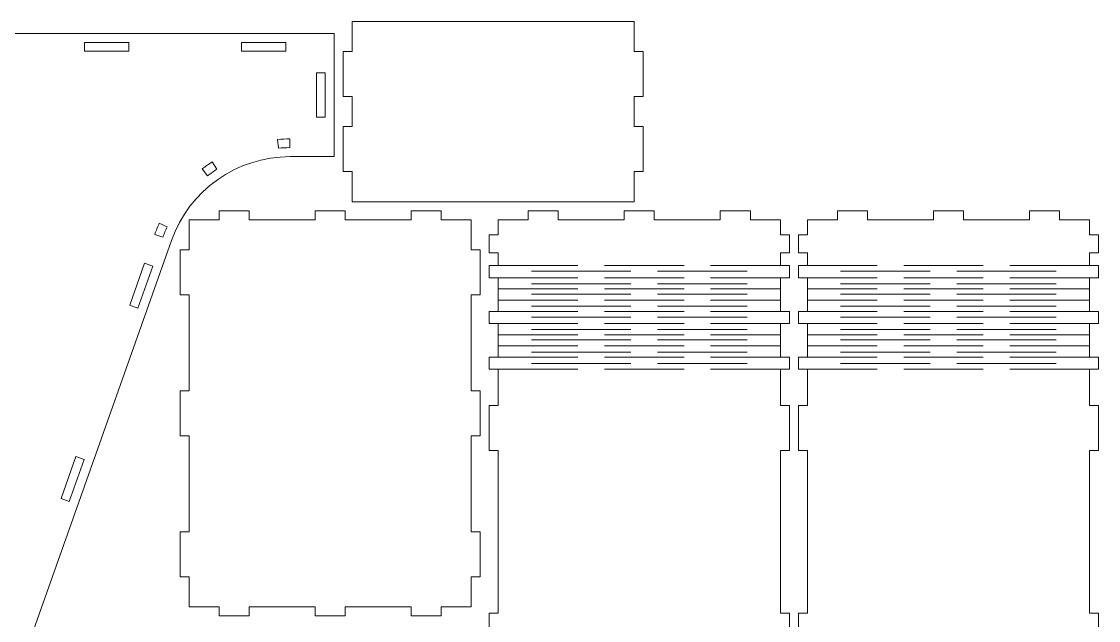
# Model space of a CAD drawing. Header units: millimetres. Extents: x -424 to 424, y -517 to 517.
# Drawn here: x 45.5 to 404.3, y -309.4 to -109.9 of the extents above; entities that cross this region are included whole.
import ezdxf

# ---------------------------------------------------------------- set-up
doc = ezdxf.new("R2010")
doc.units = ezdxf.units.MM
doc.header["$MEASUREMENT"] = 0
doc.layers.add('Camada 1', color=7, linetype='Continuous')

msp = doc.modelspace()

# ---------------------------------------------------------------- linework, layer by layer
at = {"layer": 'Camada 1', "color": 250, "lineweight": 20}
for points, knots in [([(249.6322, -144.8901), (249.6322, -144.8901), (249.6322, -134.8901), (249.6322, -134.8901), (249.6322, -134.8901), (249.6322, -134.8901), (252.6322, -134.8901), (252.6322, -134.8901), (252.6322, -134.8901), (252.6322, -134.8901), (252.6322, -119.8901), (252.6322, -119.8901), (252.6322, -119.8901), (252.6322, -119.8901), (249.6322, -119.8901), (249.6322, -119.8901), (249.6322, -119.8901), (249.6322, -119.8901), (249.6322, -109.8901), (249.6322, -109.8901), (249.6322, -109.8901), (249.6322, -109.8901), (155.6322, -109.8901), (155.6322, -109.8901), (155.6322, -109.8901), (155.6322, -109.8901), (155.6322, -119.8901), (155.6322, -119.8901), (155.6322, -119.8901), (155.6322, -119.8901), (152.6322, -119.8901), (152.6322, -119.8901), (152.6322, -119.8901), (152.6322, -119.8901), (152.6322, -134.8901), (152.6322, -134.8901), (152.6322, -134.8901), (152.6322, -134.8901), (155.6322, -134.8901), (155.6322, -134.8901), (155.6322, -134.8901), (155.6322, -134.8901), (155.6322, -144.8901), (155.6322, -144.8901), (155.6322, -144.8901), (155.6322, -144.8901), (152.6322, -144.8901), (152.6322, -144.8901), (152.6322, -144.8901), (152.6322, -144.8901), (152.6322, -159.8901), (152.6322, -159.8901), (152.6322, -159.8901), (152.6322, -159.8901), (155.6322, -159.8901), (155.6322, -159.8901), (155.6322, -159.8901), (155.6322, -159.8901), (155.6322, -169.8901), (155.6322, -169.8901), (155.6322, -169.8901), (155.6322, -169.8901), (249.6322, -169.8901), (249.6322, -169.8901), (249.6322, -169.8901), (249.6322, -169.8901), (249.6322, -159.8901), (249.6322, -159.8901), (249.6322, -159.8901), (249.6322, -159.8901), (252.6322, -159.8901), (252.6322, -159.8901), (252.6322, -159.8901), (252.6322, -159.8901), (252.6322, -144.8901), (252.6322, -144.8901), (252.6322, -144.8901), (252.6322, -144.8901), (249.6322, -144.8901), (249.6322, -144.8901)], [0, 0, 0, 0, 0.04761905, 0.04761905, 0.04761905, 0.04761905, 0.0952381, 0.0952381, 0.0952381, 0.0952381, 0.14285714, 0.14285714, 0.14285714, 0.14285714, 0.19047619, 0.19047619, 0.19047619, 0.19047619, 0.23809524, 0.23809524, 0.23809524, 0.23809524, 0.28571429, 0.28571429, 0.28571429, 0.28571429, 0.33333333, 0.33333333, 0.33333333, 0.33333333, 0.38095238, 0.38095238, 0.38095238, 0.38095238, 0.42857143, 0.42857143, 0.42857143, 0.42857143, 0.47619048, 0.47619048, 0.47619048, 0.47619048, 0.52380952, 0.52380952, 0.52380952, 0.52380952, 0.57142857, 0.57142857, 0.57142857, 0.57142857, 0.61904762, 0.61904762, 0.61904762, 0.61904762, 0.66666667, 0.66666667, 0.66666667, 0.66666667, 0.71428571, 0.71428571, 0.71428571, 0.71428571, 0.76190476, 0.76190476, 0.76190476, 0.76190476, 0.80952381, 0.80952381, 0.80952381, 0.80952381, 0.85714286, 0.85714286, 0.85714286, 0.85714286, 0.9047619, 0.9047619, 0.9047619, 0.9047619, 1, 1, 1, 1]), ([(-132.7252, -182.8522), (-132.7252, -182.8522), (-50.7921, -413.8901), (-50.7921, -413.8901), (-50.7921, -413.8901), (-50.7921, -413.8901), (13.4463, -413.8901), (13.4463, -413.8901), (13.4463, -413.8901), (13.4463, -413.8901), (95.3794, -182.8522), (95.3794, -182.8522), (95.3794, -182.8522), (101.3235, -166.0907), (117.1796, -154.8901), (134.9639, -154.8901), (134.9639, -154.8901), (134.9639, -154.8901), (149.6322, -154.8901), (149.6322, -154.8901), (149.6322, -154.8901), (149.6322, -154.8901), (149.6322, -113.8901), (149.6322, -113.8901), (149.6322, -113.8901), (149.6322, -113.8901), (-1.978, -113.8901), (-1.978, -113.8901), (-1.978, -113.8901), (-1.978, -113.8901), (-1.978, -154.8901), (-1.978, -154.8901), (-1.978, -154.8901), (-1.978, -154.8901), (19.3386, -154.8901), (19.3386, -154.8901), (19.3386, -154.8901), (24.2107, -154.8901), (28.7792, -157.2564), (31.5902, -161.2357), (31.5902, -161.2357), (34.3891, -165.1979), (35.0975, -170.3315), (33.476, -174.9036), (33.476, -174.9036), (33.476, -174.9036), (21.7779, -207.8901), (21.7779, -207.8901), (21.7779, -207.8901), (21.7779, -207.8901), (7.2381, -248.8901), (7.2381, -248.8901), (7.2381, -248.8901), (7.2381, -248.8901), (-23.978, -336.9144), (-23.978, -336.9144), (-23.978, -336.9144), (-23.978, -336.9144), (-55.1941, -248.8901), (-55.1941, -248.8901), (-55.1941, -248.8901), (-55.1941, -248.8901), (-69.7339, -207.8901), (-69.7339, -207.8901), (-69.7339, -207.8901), (-69.7339, -207.8901), (-81.4319, -174.9036), (-81.4319, -174.9036), (-81.4319, -174.9036), (-83.0533, -170.3315), (-82.3451, -165.1979), (-79.5462, -161.2357), (-79.5462, -161.2357), (-76.7352, -157.2563), (-72.1666, -154.8901), (-67.2946, -154.8901), (-67.2946, -154.8901), (-67.2946, -154.8901), (-45.978, -154.8901), (-45.978, -154.8901), (-45.978, -154.8901), (-45.978, -154.8901), (-45.978, -113.8901), (-45.978, -113.8901), (-45.978, -113.8901), (-45.978, -113.8901), (-186.978, -113.8901), (-186.978, -113.8901), (-186.978, -113.8901), (-186.978, -113.8901), (-186.978, -154.8901), (-186.978, -154.8901), (-186.978, -154.8901), (-186.978, -154.8901), (-172.3097, -154.8901), (-172.3097, -154.8901), (-172.3097, -154.8901), (-154.5254, -154.8901), (-138.6693, -166.0907), (-132.7252, -182.8522)], [0, 0, 0, 0, 0.03846154, 0.03846154, 0.03846154, 0.03846154, 0.07692308, 0.07692308, 0.07692308, 0.07692308, 0.11538462, 0.11538462, 0.11538462, 0.11538462, 0.15384615, 0.15384615, 0.15384615, 0.15384615, 0.19230769, 0.19230769, 0.19230769, 0.19230769, 0.23076923, 0.23076923, 0.23076923, 0.23076923, 0.26923077, 0.26923077, 0.26923077, 0.26923077, 0.30769231, 0.30769231, 0.30769231, 0.30769231, 0.34615385, 0.34615385, 0.34615385, 0.34615385, 0.38461538, 0.38461538, 0.38461538, 0.38461538, 0.42307692, 0.42307692, 0.42307692, 0.42307692, 0.46153846, 0.46153846, 0.46153846, 0.46153846, 0.5, 0.5, 0.5, 0.5, 0.53846154, 0.53846154, 0.53846154, 0.53846154, 0.57692308, 0.57692308, 0.57692308, 0.57692308, 0.61538462, 0.61538462, 0.61538462, 0.61538462, 0.65384615, 0.65384615, 0.65384615, 0.65384615, 0.69230769, 0.69230769, 0.69230769, 0.69230769, 0.73076923, 0.73076923, 0.73076923, 0.73076923, 0.76923077, 0.76923077, 0.76923077, 0.76923077, 0.80769231, 0.80769231, 0.80769231, 0.80769231, 0.84615385, 0.84615385, 0.84615385, 0.84615385, 0.88461538, 0.88461538, 0.88461538, 0.88461538, 0.92307692, 0.92307692, 0.92307692, 0.92307692, 1, 1, 1, 1]), ([(81.2271, -119.7901), (81.2271, -119.7901), (66.4271, -119.7901), (66.4271, -119.7901), (66.4271, -119.7901), (66.4271, -119.7901), (66.4271, -116.8901), (66.4271, -116.8901), (66.4271, -116.8901), (66.4271, -116.8901), (81.2271, -116.8901), (81.2271, -116.8901), (81.2271, -116.8901), (81.2271, -116.8901), (81.2271, -119.7901), (81.2271, -119.7901)], [0, 0, 0, 0, 0.2, 0.2, 0.2, 0.2, 0.4, 0.4, 0.4, 0.4, 0.6, 0.6, 0.6, 0.6, 1, 1, 1, 1]), ([(133.5322, -119.7901), (133.5322, -119.7901), (118.7322, -119.7901), (118.7322, -119.7901), (118.7322, -119.7901), (118.7322, -119.7901), (118.7322, -116.8901), (118.7322, -116.8901), (118.7322, -116.8901), (118.7322, -116.8901), (133.5322, -116.8901), (133.5322, -116.8901), (133.5322, -116.8901), (133.5322, -116.8901), (133.5322, -119.7901), (133.5322, -119.7901)], [0, 0, 0, 0, 0.2, 0.2, 0.2, 0.2, 0.4, 0.4, 0.4, 0.4, 0.6, 0.6, 0.6, 0.6, 1, 1, 1, 1]), ([(146.6322, -141.7901), (146.6322, -141.7901), (143.7322, -141.7901), (143.7322, -141.7901), (143.7322, -141.7901), (143.7322, -141.7901), (143.7322, -126.9901), (143.7322, -126.9901), (143.7322, -126.9901), (143.7322, -126.9901), (146.6322, -126.9901), (146.6322, -126.9901), (146.6322, -126.9901), (146.6322, -126.9901), (146.6322, -141.7901), (146.6322, -141.7901)], [0, 0, 0, 0, 0.2, 0.2, 0.2, 0.2, 0.4, 0.4, 0.4, 0.4, 0.6, 0.6, 0.6, 0.6, 1, 1, 1, 1]), ([(131.0676, -152.0603), (131.0676, -152.0603), (130.81, -149.1705), (130.81, -149.1705), (130.81, -149.1705), (132.158, -149.0532), (133.5108, -148.993), (134.8639, -148.9902), (134.8639, -148.9902), (134.8639, -148.9902), (134.8639, -151.8911), (134.8639, -151.8911), (134.8639, -151.8911), (133.5882, -151.894), (132.3221, -151.9516), (131.0676, -152.0603)], [0, 0, 0, 0, 0.2, 0.2, 0.2, 0.2, 0.4, 0.4, 0.4, 0.4, 0.6, 0.6, 0.6, 0.6, 1, 1, 1, 1]), ([(107.4728, -161.2655), (107.4728, -161.2655), (105.6952, -158.9724), (105.6952, -158.9724), (105.6952, -158.9724), (106.7663, -158.1457), (107.8723, -157.3643), (109.0096, -156.6312), (109.0096, -156.6312), (109.0096, -156.6312), (110.5765, -159.073), (110.5765, -159.073), (110.5765, -159.073), (109.5117, -159.76), (108.4761, -160.4914), (107.4728, -161.2655)], [0, 0, 0, 0, 0.2, 0.2, 0.2, 0.2, 0.4, 0.4, 0.4, 0.4, 0.6, 0.6, 0.6, 0.6, 1, 1, 1, 1]), ([(101.3086, -247.8901), (101.3086, -247.8901), (101.3086, -279.8901), (101.3086, -279.8901), (101.3086, -279.8901), (101.3086, -279.8901), (98.3086, -279.8901), (98.3086, -279.8901), (98.3086, -279.8901), (98.3086, -279.8901), (98.3086, -294.8901), (98.3086, -294.8901), (98.3086, -294.8901), (98.3086, -294.8901), (101.3086, -294.8901), (101.3086, -294.8901), (101.3086, -294.8901), (101.3086, -294.8901), (101.3086, -304.8901), (101.3086, -304.8901), (101.3086, -304.8901), (101.3086, -304.8901), (111.3086, -304.8901), (111.3086, -304.8901), (111.3086, -304.8901), (111.3086, -304.8901), (111.3086, -307.8901), (111.3086, -307.8901), (111.3086, -307.8901), (111.3086, -307.8901), (121.3086, -307.8901), (121.3086, -307.8901), (121.3086, -307.8901), (121.3086, -307.8901), (121.3086, -304.8901), (121.3086, -304.8901), (121.3086, -304.8901), (121.3086, -304.8901), (143.3086, -304.8901), (143.3086, -304.8901), (143.3086, -304.8901), (143.3086, -304.8901), (143.3086, -307.8901), (143.3086, -307.8901), (143.3086, -307.8901), (143.3086, -307.8901), (153.3086, -307.8901), (153.3086, -307.8901), (153.3086, -307.8901), (153.3086, -307.8901), (153.3086, -304.8901), (153.3086, -304.8901), (153.3086, -304.8901), (153.3086, -304.8901), (175.3086, -304.8901), (175.3086, -304.8901), (175.3086, -304.8901), (175.3086, -304.8901), (175.3086, -307.8901), (175.3086, -307.8901), (175.3086, -307.8901), (175.3086, -307.8901), (185.3086, -307.8901), (185.3086, -307.8901), (185.3086, -307.8901), (185.3086, -307.8901), (185.3086, -304.8901), (185.3086, -304.8901), (185.3086, -304.8901), (185.3086, -304.8901), (195.3086, -304.8901), (195.3086, -304.8901), (195.3086, -304.8901), (195.3086, -304.8901), (195.3086, -294.8901), (195.3086, -294.8901), (195.3086, -294.8901), (195.3086, -294.8901), (198.3086, -294.8901), (198.3086, -294.8901), (198.3086, -294.8901), (198.3086, -294.8901), (198.3086, -279.8901), (198.3086, -279.8901), (198.3086, -279.8901), (198.3086, -279.8901), (195.3086, -279.8901), (195.3086, -279.8901), (195.3086, -279.8901), (195.3086, -279.8901), (195.3086, -247.8901), (195.3086, -247.8901), (195.3086, -247.8901), (195.3086, -247.8901), (198.3086, -247.8901), (198.3086, -247.8901), (198.3086, -247.8901), (198.3086, -247.8901), (198.3086, -232.8901), (198.3086, -232.8901), (198.3086, -232.8901), (198.3086, -232.8901), (195.3086, -232.8901), (195.3086, -232.8901), (195.3086, -232.8901), (195.3086, -232.8901), (195.3086, -200.8901), (195.3086, -200.8901), (195.3086, -200.8901), (195.3086, -200.8901), (198.3086, -200.8901), (198.3086, -200.8901), (198.3086, -200.8901), (198.3086, -200.8901), (198.3086, -185.8901), (198.3086, -185.8901), (198.3086, -185.8901), (198.3086, -185.8901), (195.3086, -185.8901), (195.3086, -185.8901), (195.3086, -185.8901), (195.3086, -185.8901), (195.3086, -175.8901), (195.3086, -175.8901), (195.3086, -175.8901), (195.3086, -175.8901), (185.3086, -175.8901), (185.3086, -175.8901), (185.3086, -175.8901), (185.3086, -175.8901), (185.3086, -172.8901), (185.3086, -172.8901), (185.3086, -172.8901), (185.3086, -172.8901), (175.3086, -172.8901), (175.3086, -172.8901), (175.3086, -172.8901), (175.3086, -172.8901), (175.3086, -175.8901), (175.3086, -175.8901), (175.3086, -175.8901), (175.3086, -175.8901), (153.3086, -175.8901), (153.3086, -175.8901), (153.3086, -175.8901), (153.3086, -175.8901), (153.3086, -172.8901), (153.3086, -172.8901), (153.3086, -172.8901), (153.3086, -172.8901), (143.3086, -172.8901), (143.3086, -172.8901), (143.3086, -172.8901), (143.3086, -172.8901), (143.3086, -175.8901), (143.3086, -175.8901), (143.3086, -175.8901), (143.3086, -175.8901), (121.3086, -175.8901), (121.3086, -175.8901), (121.3086, -175.8901), (121.3086, -175.8901), (121.3086, -172.8901), (121.3086, -172.8901), (121.3086, -172.8901), (121.3086, -172.8901), (111.3086, -172.8901), (111.3086, -172.8901), (111.3086, -172.8901), (111.3086, -172.8901), (111.3086, -175.8901), (111.3086, -175.8901), (111.3086, -175.8901), (111.3086, -175.8901), (101.3086, -175.8901), (101.3086, -175.8901), (101.3086, -175.8901), (101.3086, -175.8901), (101.3086, -185.8901), (101.3086, -185.8901), (101.3086, -185.8901), (101.3086, -185.8901), (98.3086, -185.8901), (98.3086, -185.8901), (98.3086, -185.8901), (98.3086, -185.8901), (98.3086, -200.8901), (98.3086, -200.8901), (98.3086, -200.8901), (98.3086, -200.8901), (101.3086, -200.8901), (101.3086, -200.8901), (101.3086, -200.8901), (101.3086, -200.8901), (101.3086, -232.8901), (101.3086, -232.8901), (101.3086, -232.8901), (101.3086, -232.8901), (98.3086, -232.8901), (98.3086, -232.8901), (98.3086, -232.8901), (98.3086, -232.8901), (98.3086, -247.8901), (98.3086, -247.8901), (98.3086, -247.8901), (98.3086, -247.8901), (101.3086, -247.8901), (101.3086, -247.8901)], [0, 0, 0, 0, 0.01886792, 0.01886792, 0.01886792, 0.01886792, 0.03773585, 0.03773585, 0.03773585, 0.03773585, 0.05660377, 0.05660377, 0.05660377, 0.05660377, 0.0754717, 0.0754717, 0.0754717, 0.0754717, 0.09433962, 0.09433962, 0.09433962, 0.09433962, 0.11320755, 0.11320755, 0.11320755, 0.11320755, 0.13207547, 0.13207547, 0.13207547, 0.13207547, 0.1509434, 0.1509434, 0.1509434, 0.1509434, 0.16981132, 0.16981132, 0.16981132, 0.16981132, 0.18867925, 0.18867925, 0.18867925, 0.18867925, 0.20754717, 0.20754717, 0.20754717, 0.20754717, 0.22641509, 0.22641509, 0.22641509, 0.22641509, 0.24528302, 0.24528302, 0.24528302, 0.24528302, 0.26415094, 0.26415094, 0.26415094, 0.26415094, 0.28301887, 0.28301887, 0.28301887, 0.28301887, 0.30188679, 0.30188679, 0.30188679, 0.30188679, 0.32075472, 0.32075472, 0.32075472, 0.32075472, 0.33962264, 0.33962264, 0.33962264, 0.33962264, 0.35849057, 0.35849057, 0.35849057, 0.35849057, 0.37735849, 0.37735849, 0.37735849, 0.37735849, 0.39622642, 0.39622642, 0.39622642, 0.39622642, 0.41509434, 0.41509434, 0.41509434, 0.41509434, 0.43396226, 0.43396226, 0.43396226, 0.43396226, 0.45283019, 0.45283019, 0.45283019, 0.45283019, 0.47169811, 0.47169811, 0.47169811, 0.47169811, 0.49056604, 0.49056604, 0.49056604, 0.49056604, 0.50943396, 0.50943396, 0.50943396, 0.50943396, 0.52830189, 0.52830189, 0.52830189, 0.52830189, 0.54716981, 0.54716981, 0.54716981, 0.54716981, 0.56603774, 0.56603774, 0.56603774, 0.56603774, 0.58490566, 0.58490566, 0.58490566, 0.58490566, 0.60377358, 0.60377358, 0.60377358, 0.60377358, 0.62264151, 0.62264151, 0.62264151, 0.62264151, 0.64150943, 0.64150943, 0.64150943, 0.64150943, 0.66037736, 0.66037736, 0.66037736, 0.66037736, 0.67924528, 0.67924528, 0.67924528, 0.67924528, 0.69811321, 0.69811321, 0.69811321, 0.69811321, 0.71698113, 0.71698113, 0.71698113, 0.71698113, 0.73584906, 0.73584906, 0.73584906, 0.73584906, 0.75471698, 0.75471698, 0.75471698, 0.75471698, 0.77358491, 0.77358491, 0.77358491, 0.77358491, 0.79245283, 0.79245283, 0.79245283, 0.79245283, 0.81132075, 0.81132075, 0.81132075, 0.81132075, 0.83018868, 0.83018868, 0.83018868, 0.83018868, 0.8490566, 0.8490566, 0.8490566, 0.8490566, 0.86792453, 0.86792453, 0.86792453, 0.86792453, 0.88679245, 0.88679245, 0.88679245, 0.88679245, 0.90566038, 0.90566038, 0.90566038, 0.90566038, 0.9245283, 0.9245283, 0.9245283, 0.9245283, 0.94339623, 0.94339623, 0.94339623, 0.94339623, 0.96226415, 0.96226415, 0.96226415, 0.96226415, 1, 1, 1, 1]), ([(204.3086, -175.8901), (204.3086, -175.8901), (204.3086, -180.8901), (204.3086, -180.8901), (204.3086, -180.8901), (204.3086, -180.8901), (201.3086, -180.8901), (201.3086, -180.8901), (201.3086, -180.8901), (201.3086, -180.8901), (201.3086, -186.8901), (201.3086, -186.8901), (201.3086, -186.8901), (201.3086, -186.8901), (204.3086, -186.8901), (204.3086, -186.8901), (204.3086, -186.8901), (204.3086, -186.8901), (204.3086, -191.2067), (204.3086, -191.2067), (204.3086, -191.2067), (204.3086, -191.2067), (201.3086, -191.2067), (201.3086, -191.2067), (201.3086, -191.2067), (201.3086, -191.2067), (201.3086, -195.2261), (201.3086, -195.2261), (201.3086, -195.2261), (201.3086, -195.2261), (204.3086, -195.2261), (204.3086, -195.2261), (204.3086, -195.2261), (204.3086, -195.2261), (204.3086, -206.4491), (204.3086, -206.4491), (204.3086, -206.4491), (204.3086, -206.4491), (201.3086, -206.4491), (201.3086, -206.4491), (201.3086, -206.4491), (201.3086, -206.4491), (201.3086, -210.4685), (201.3086, -210.4685), (201.3086, -210.4685), (201.3086, -210.4685), (204.3086, -210.4685), (204.3086, -210.4685), (204.3086, -210.4685), (204.3086, -210.4685), (204.3086, -221.6915), (204.3086, -221.6915), (204.3086, -221.6915), (204.3086, -221.6915), (201.3086, -221.6915), (201.3086, -221.6915), (201.3086, -221.6915), (201.3086, -221.6915), (201.3086, -225.7109), (201.3086, -225.7109), (201.3086, -225.7109), (201.3086, -225.7109), (204.3086, -225.7109), (204.3086, -225.7109), (204.3086, -225.7109), (204.3086, -225.7109), (204.3086, -237.8293), (204.3086, -237.8293), (204.3086, -237.8293), (204.3086, -237.8293), (201.3086, -237.8293), (201.3086, -237.8293), (201.3086, -237.8293), (201.3086, -237.8293), (201.3086, -252.8293), (201.3086, -252.8293), (201.3086, -252.8293), (201.3086, -252.8293), (204.3086, -252.8293), (204.3086, -252.8293), (204.3086, -252.8293), (204.3086, -252.8293), (204.3086, -306.9649), (204.3086, -306.9649), (204.3086, -306.9649), (204.3086, -306.9649), (201.3086, -306.9649), (201.3086, -306.9649), (201.3086, -306.9649), (201.3086, -306.9649), (201.3086, -321.9649), (201.3086, -321.9649), (201.3086, -321.9649), (201.3086, -321.9649), (204.3086, -321.9649), (204.3086, -321.9649), (204.3086, -321.9649), (204.3086, -321.9649), (204.3086, -381.067), (204.3086, -381.067), (204.3086, -381.067), (204.3086, -381.067), (201.3086, -381.067), (201.3086, -381.067), (201.3086, -381.067), (201.3086, -381.067), (201.3086, -396.067), (201.3086, -396.067), (201.3086, -396.067), (201.3086, -396.067), (204.3086, -396.067), (204.3086, -396.067), (204.3086, -396.067), (204.3086, -396.067), (204.3086, -406.0669), (204.3086, -406.0669), (204.3086, -406.0669), (204.3086, -406.0669), (298.3087, -406.0669), (298.3087, -406.0669), (298.3087, -406.0669), (298.3087, -406.0669), (298.3087, -396.067), (298.3087, -396.067), (298.3087, -396.067), (298.3087, -396.067), (301.3085, -396.067), (301.3085, -396.067), (301.3085, -396.067), (301.3085, -396.067), (301.3085, -381.067), (301.3085, -381.067), (301.3085, -381.067), (301.3085, -381.067), (298.3087, -381.067), (298.3087, -381.067), (298.3087, -381.067), (298.3087, -381.067), (298.3087, -321.9649), (298.3087, -321.9649), (298.3087, -321.9649), (298.3087, -321.9649), (301.3085, -321.9649), (301.3085, -321.9649), (301.3085, -321.9649), (301.3085, -321.9649), (301.3085, -306.9649), (301.3085, -306.9649), (301.3085, -306.9649), (301.3085, -306.9649), (298.3087, -306.9649), (298.3087, -306.9649), (298.3087, -306.9649), (298.3087, -306.9649), (298.3086, -306.9649), (298.3086, -306.9649), (298.3086, -306.9649), (298.3086, -306.9649), (298.3086, -252.8293), (298.3086, -252.8293), (298.3086, -252.8293), (298.3086, -252.8293), (301.3086, -252.8293), (301.3086, -252.8293), (301.3086, -252.8293), (301.3086, -252.8293), (301.3086, -237.8293), (301.3086, -237.8293), (301.3086, -237.8293), (301.3086, -237.8293), (298.3086, -237.8293), (298.3086, -237.8293), (298.3086, -237.8293), (298.3086, -237.8293), (298.3086, -225.7109), (298.3086, -225.7109), (298.3086, -225.7109), (298.3086, -225.7109), (301.3086, -225.7109), (301.3086, -225.7109), (301.3086, -225.7109), (301.3086, -225.7109), (301.3086, -221.6915), (301.3086, -221.6915), (301.3086, -221.6915), (301.3086, -221.6915), (298.3086, -221.6915), (298.3086, -221.6915), (298.3086, -221.6915), (298.3086, -221.6915), (298.3086, -210.4685), (298.3086, -210.4685), (298.3086, -210.4685), (298.3086, -210.4685), (301.3086, -210.4685), (301.3086, -210.4685), (301.3086, -210.4685), (301.3086, -210.4685), (301.3086, -206.4491), (301.3086, -206.4491), (301.3086, -206.4491), (301.3086, -206.4491), (298.3086, -206.4491), (298.3086, -206.4491), (298.3086, -206.4491), (298.3086, -206.4491), (298.3086, -195.2261), (298.3086, -195.2261), (298.3086, -195.2261), (298.3086, -195.2261), (301.3086, -195.2261), (301.3086, -195.2261), (301.3086, -195.2261), (301.3086, -195.2261), (301.3086, -191.2067), (301.3086, -191.2067), (301.3086, -191.2067), (301.3086, -191.2067), (298.3086, -191.2067), (298.3086, -191.2067), (298.3086, -191.2067), (298.3086, -191.2067), (298.3086, -186.8901), (298.3086, -186.8901), (298.3086, -186.8901), (298.3086, -186.8901), (301.3086, -186.8901), (301.3086, -186.8901), (301.3086, -186.8901), (301.3086, -186.8901), (301.3086, -180.8901), (301.3086, -180.8901), (301.3086, -180.8901), (301.3086, -180.8901), (298.3086, -180.8901), (298.3086, -180.8901), (298.3086, -180.8901), (298.3086, -180.8901), (298.3086, -175.8901), (298.3086, -175.8901), (298.3086, -175.8901), (298.3086, -175.8901), (288.3086, -175.8901), (288.3086, -175.8901), (288.3086, -175.8901), (288.3086, -175.8901), (288.3086, -172.8901), (288.3086, -172.8901), (288.3086, -172.8901), (288.3086, -172.8901), (278.3086, -172.8901), (278.3086, -172.8901), (278.3086, -172.8901), (278.3086, -172.8901), (278.3086, -175.8901), (278.3086, -175.8901), (278.3086, -175.8901), (278.3086, -175.8901), (256.3086, -175.8901), (256.3086, -175.8901), (256.3086, -175.8901), (256.3086, -175.8901), (256.3086, -172.8901), (256.3086, -172.8901), (256.3086, -172.8901), (256.3086, -172.8901), (246.3086, -172.8901), (246.3086, -172.8901), (246.3086, -172.8901), (246.3086, -172.8901), (246.3086, -175.8901), (246.3086, -175.8901), (246.3086, -175.8901), (246.3086, -175.8901), (224.3086, -175.8901), (224.3086, -175.8901), (224.3086, -175.8901), (224.3086, -175.8901), (224.3086, -172.8901), (224.3086, -172.8901), (224.3086, -172.8901), (224.3086, -172.8901), (214.3086, -172.8901), (214.3086, -172.8901), (214.3086, -172.8901), (214.3086, -172.8901), (214.3086, -175.8901), (214.3086, -175.8901), (214.3086, -175.8901), (214.3086, -175.8901), (204.3086, -175.8901), (204.3086, -175.8901)], [0, 0, 0, 0, 0.01351351, 0.01351351, 0.01351351, 0.01351351, 0.02702703, 0.02702703, 0.02702703, 0.02702703, 0.04054054, 0.04054054, 0.04054054, 0.04054054, 0.05405405, 0.05405405, 0.05405405, 0.05405405, 0.06756757, 0.06756757, 0.06756757, 0.06756757, 0.08108108, 0.08108108, 0.08108108, 0.08108108, 0.09459459, 0.09459459, 0.09459459, 0.09459459, 0.10810811, 0.10810811, 0.10810811, 0.10810811, 0.12162162, 0.12162162, 0.12162162, 0.12162162, 0.13513514, 0.13513514, 0.13513514, 0.13513514, 0.14864865, 0.14864865, 0.14864865, 0.14864865, 0.16216216, 0.16216216, 0.16216216, 0.16216216, 0.17567568, 0.17567568, 0.17567568, 0.17567568, 0.18918919, 0.18918919, 0.18918919, 0.18918919, 0.2027027, 0.2027027, 0.2027027, 0.2027027, 0.21621622, 0.21621622, 0.21621622, 0.21621622, 0.22972973, 0.22972973, 0.22972973, 0.22972973, 0.24324324, 0.24324324, 0.24324324, 0.24324324, 0.25675676, 0.25675676, 0.25675676, 0.25675676, 0.27027027, 0.27027027, 0.27027027, 0.27027027, 0.28378378, 0.28378378, 0.28378378, 0.28378378, 0.2972973, 0.2972973, 0.2972973, 0.2972973, 0.31081081, 0.31081081, 0.31081081, 0.31081081, 0.32432432, 0.32432432, 0.32432432, 0.32432432, 0.33783784, 0.33783784, 0.33783784, 0.33783784, 0.35135135, 0.35135135, 0.35135135, 0.35135135, 0.36486486, 0.36486486, 0.36486486, 0.36486486, 0.37837838, 0.37837838, 0.37837838, 0.37837838, 0.39189189, 0.39189189, 0.39189189, 0.39189189, 0.40540541, 0.40540541, 0.40540541, 0.40540541, 0.41891892, 0.41891892, 0.41891892, 0.41891892, 0.43243243, 0.43243243, 0.43243243, 0.43243243, 0.44594595, 0.44594595, 0.44594595, 0.44594595, 0.45945946, 0.45945946, 0.45945946, 0.45945946, 0.47297297, 0.47297297, 0.47297297, 0.47297297, 0.48648649, 0.48648649, 0.48648649, 0.48648649, 0.5, 0.5, 0.5, 0.5, 0.51351351, 0.51351351, 0.51351351, 0.51351351, 0.52702703, 0.52702703, 0.52702703, 0.52702703, 0.54054054, 0.54054054, 0.54054054, 0.54054054, 0.55405405, 0.55405405, 0.55405405, 0.55405405, 0.56756757, 0.56756757, 0.56756757, 0.56756757, 0.58108108, 0.58108108, 0.58108108, 0.58108108, 0.59459459, 0.59459459, 0.59459459, 0.59459459, 0.60810811, 0.60810811, 0.60810811, 0.60810811, 0.62162162, 0.62162162, 0.62162162, 0.62162162, 0.63513514, 0.63513514, 0.63513514, 0.63513514, 0.64864865, 0.64864865, 0.64864865, 0.64864865, 0.66216216, 0.66216216, 0.66216216, 0.66216216, 0.67567568, 0.67567568, 0.67567568, 0.67567568, 0.68918919, 0.68918919, 0.68918919, 0.68918919, 0.7027027, 0.7027027, 0.7027027, 0.7027027, 0.71621622, 0.71621622, 0.71621622, 0.71621622, 0.72972973, 0.72972973, 0.72972973, 0.72972973, 0.74324324, 0.74324324, 0.74324324, 0.74324324, 0.75675676, 0.75675676, 0.75675676, 0.75675676, 0.77027027, 0.77027027, 0.77027027, 0.77027027, 0.78378378, 0.78378378, 0.78378378, 0.78378378, 0.7972973, 0.7972973, 0.7972973, 0.7972973, 0.81081081, 0.81081081, 0.81081081, 0.81081081, 0.82432432, 0.82432432, 0.82432432, 0.82432432, 0.83783784, 0.83783784, 0.83783784, 0.83783784, 0.85135135, 0.85135135, 0.85135135, 0.85135135, 0.86486486, 0.86486486, 0.86486486, 0.86486486, 0.87837838, 0.87837838, 0.87837838, 0.87837838, 0.89189189, 0.89189189, 0.89189189, 0.89189189, 0.90540541, 0.90540541, 0.90540541, 0.90540541, 0.91891892, 0.91891892, 0.91891892, 0.91891892, 0.93243243, 0.93243243, 0.93243243, 0.93243243, 0.94594595, 0.94594595, 0.94594595, 0.94594595, 0.95945946, 0.95945946, 0.95945946, 0.95945946, 0.97297297, 0.97297297, 0.97297297, 0.97297297, 1, 1, 1, 1]), ([(401.3086, -175.8901), (401.3086, -175.8901), (401.3086, -180.8901), (401.3086, -180.8901), (401.3086, -180.8901), (401.3086, -180.8901), (404.3086, -180.8901), (404.3086, -180.8901), (404.3086, -180.8901), (404.3086, -180.8901), (404.3086, -186.8901), (404.3086, -186.8901), (404.3086, -186.8901), (404.3086, -186.8901), (401.3086, -186.8901), (401.3086, -186.8901), (401.3086, -186.8901), (401.3086, -186.8901), (401.3086, -191.2067), (401.3086, -191.2067), (401.3086, -191.2067), (401.3086, -191.2067), (404.3086, -191.2067), (404.3086, -191.2067), (404.3086, -191.2067), (404.3086, -191.2067), (404.3086, -195.2261), (404.3086, -195.2261), (404.3086, -195.2261), (404.3086, -195.2261), (401.3086, -195.2261), (401.3086, -195.2261), (401.3086, -195.2261), (401.3086, -195.2261), (401.3086, -206.4491), (401.3086, -206.4491), (401.3086, -206.4491), (401.3086, -206.4491), (404.3086, -206.4491), (404.3086, -206.4491), (404.3086, -206.4491), (404.3086, -206.4491), (404.3086, -210.4685), (404.3086, -210.4685), (404.3086, -210.4685), (404.3086, -210.4685), (401.3086, -210.4685), (401.3086, -210.4685), (401.3086, -210.4685), (401.3086, -210.4685), (401.3086, -221.6915), (401.3086, -221.6915), (401.3086, -221.6915), (401.3086, -221.6915), (404.3086, -221.6915), (404.3086, -221.6915), (404.3086, -221.6915), (404.3086, -221.6915), (404.3086, -225.7109), (404.3086, -225.7109), (404.3086, -225.7109), (404.3086, -225.7109), (401.3086, -225.7109), (401.3086, -225.7109), (401.3086, -225.7109), (401.3086, -225.7109), (401.3086, -237.8293), (401.3086, -237.8293), (401.3086, -237.8293), (401.3086, -237.8293), (404.3086, -237.8293), (404.3086, -237.8293), (404.3086, -237.8293), (404.3086, -237.8293), (404.3086, -252.8293), (404.3086, -252.8293), (404.3086, -252.8293), (404.3086, -252.8293), (401.3086, -252.8293), (401.3086, -252.8293), (401.3086, -252.8293), (401.3086, -252.8293), (401.3086, -306.9649), (401.3086, -306.9649), (401.3086, -306.9649), (401.3086, -306.9649), (404.3086, -306.9649), (404.3086, -306.9649), (404.3086, -306.9649), (404.3086, -306.9649), (404.3086, -321.9649), (404.3086, -321.9649), (404.3086, -321.9649), (404.3086, -321.9649), (401.3086, -321.9649), (401.3086, -321.9649), (401.3086, -321.9649), (401.3086, -321.9649), (401.3086, -381.067), (401.3086, -381.067), (401.3086, -381.067), (401.3086, -381.067), (404.3086, -381.067), (404.3086, -381.067), (404.3086, -381.067), (404.3086, -381.067), (404.3086, -396.067), (404.3086, -396.067), (404.3086, -396.067), (404.3086, -396.067), (401.3086, -396.067), (401.3086, -396.067), (401.3086, -396.067), (401.3086, -396.067), (401.3086, -406.0669), (401.3086, -406.0669), (401.3086, -406.0669), (401.3086, -406.0669), (307.3085, -406.0669), (307.3085, -406.0669), (307.3085, -406.0669), (307.3085, -406.0669), (307.3085, -396.067), (307.3085, -396.067), (307.3085, -396.067), (307.3085, -396.067), (304.3087, -396.067), (304.3087, -396.067), (304.3087, -396.067), (304.3087, -396.067), (304.3087, -381.067), (304.3087, -381.067), (304.3087, -381.067), (304.3087, -381.067), (307.3085, -381.067), (307.3085, -381.067), (307.3085, -381.067), (307.3085, -381.067), (307.3085, -321.9649), (307.3085, -321.9649), (307.3085, -321.9649), (307.3085, -321.9649), (304.3087, -321.9649), (304.3087, -321.9649), (304.3087, -321.9649), (304.3087, -321.9649), (304.3087, -306.9649), (304.3087, -306.9649), (304.3087, -306.9649), (304.3087, -306.9649), (307.3085, -306.9649), (307.3085, -306.9649), (307.3085, -306.9649), (307.3085, -306.9649), (307.3086, -306.9649), (307.3086, -306.9649), (307.3086, -306.9649), (307.3086, -306.9649), (307.3086, -252.8293), (307.3086, -252.8293), (307.3086, -252.8293), (307.3086, -252.8293), (304.3086, -252.8293), (304.3086, -252.8293), (304.3086, -252.8293), (304.3086, -252.8293), (304.3086, -237.8293), (304.3086, -237.8293), (304.3086, -237.8293), (304.3086, -237.8293), (307.3086, -237.8293), (307.3086, -237.8293), (307.3086, -237.8293), (307.3086, -237.8293), (307.3086, -225.7109), (307.3086, -225.7109), (307.3086, -225.7109), (307.3086, -225.7109), (304.3086, -225.7109), (304.3086, -225.7109), (304.3086, -225.7109), (304.3086, -225.7109), (304.3086, -221.6915), (304.3086, -221.6915), (304.3086, -221.6915), (304.3086, -221.6915), (307.3086, -221.6915), (307.3086, -221.6915), (307.3086, -221.6915), (307.3086, -221.6915), (307.3086, -210.4685), (307.3086, -210.4685), (307.3086, -210.4685), (307.3086, -210.4685), (304.3086, -210.4685), (304.3086, -210.4685), (304.3086, -210.4685), (304.3086, -210.4685), (304.3086, -206.4491), (304.3086, -206.4491), (304.3086, -206.4491), (304.3086, -206.4491), (307.3086, -206.4491), (307.3086, -206.4491), (307.3086, -206.4491), (307.3086, -206.4491), (307.3086, -195.2261), (307.3086, -195.2261), (307.3086, -195.2261), (307.3086, -195.2261), (304.3086, -195.2261), (304.3086, -195.2261), (304.3086, -195.2261), (304.3086, -195.2261), (304.3086, -191.2067), (304.3086, -191.2067), (304.3086, -191.2067), (304.3086, -191.2067), (307.3086, -191.2067), (307.3086, -191.2067), (307.3086, -191.2067), (307.3086, -191.2067), (307.3086, -186.8901), (307.3086, -186.8901), (307.3086, -186.8901), (307.3086, -186.8901), (304.3086, -186.8901), (304.3086, -186.8901), (304.3086, -186.8901), (304.3086, -186.8901), (304.3086, -180.8901), (304.3086, -180.8901), (304.3086, -180.8901), (304.3086, -180.8901), (307.3086, -180.8901), (307.3086, -180.8901), (307.3086, -180.8901), (307.3086, -180.8901), (307.3086, -175.8901), (307.3086, -175.8901), (307.3086, -175.8901), (307.3086, -175.8901), (317.3086, -175.8901), (317.3086, -175.8901), (317.3086, -175.8901), (317.3086, -175.8901), (317.3086, -172.8901), (317.3086, -172.8901), (317.3086, -172.8901), (317.3086, -172.8901), (327.3086, -172.8901), (327.3086, -172.8901), (327.3086, -172.8901), (327.3086, -172.8901), (327.3086, -175.8901), (327.3086, -175.8901), (327.3086, -175.8901), (327.3086, -175.8901), (349.3086, -175.8901), (349.3086, -175.8901), (349.3086, -175.8901), (349.3086, -175.8901), (349.3086, -172.8901), (349.3086, -172.8901), (349.3086, -172.8901), (349.3086, -172.8901), (359.3086, -172.8901), (359.3086, -172.8901), (359.3086, -172.8901), (359.3086, -172.8901), (359.3086, -175.8901), (359.3086, -175.8901), (359.3086, -175.8901), (359.3086, -175.8901), (381.3086, -175.8901), (381.3086, -175.8901), (381.3086, -175.8901), (381.3086, -175.8901), (381.3086, -172.8901), (381.3086, -172.8901), (381.3086, -172.8901), (381.3086, -172.8901), (391.3086, -172.8901), (391.3086, -172.8901), (391.3086, -172.8901), (391.3086, -172.8901), (391.3086, -175.8901), (391.3086, -175.8901), (391.3086, -175.8901), (391.3086, -175.8901), (401.3086, -175.8901), (401.3086, -175.8901)], [0, 0, 0, 0, 0.01351351, 0.01351351, 0.01351351, 0.01351351, 0.02702703, 0.02702703, 0.02702703, 0.02702703, 0.04054054, 0.04054054, 0.04054054, 0.04054054, 0.05405405, 0.05405405, 0.05405405, 0.05405405, 0.06756757, 0.06756757, 0.06756757, 0.06756757, 0.08108108, 0.08108108, 0.08108108, 0.08108108, 0.09459459, 0.09459459, 0.09459459, 0.09459459, 0.10810811, 0.10810811, 0.10810811, 0.10810811, 0.12162162, 0.12162162, 0.12162162, 0.12162162, 0.13513514, 0.13513514, 0.13513514, 0.13513514, 0.14864865, 0.14864865, 0.14864865, 0.14864865, 0.16216216, 0.16216216, 0.16216216, 0.16216216, 0.17567568, 0.17567568, 0.17567568, 0.17567568, 0.18918919, 0.18918919, 0.18918919, 0.18918919, 0.2027027, 0.2027027, 0.2027027, 0.2027027, 0.21621622, 0.21621622, 0.21621622, 0.21621622, 0.22972973, 0.22972973, 0.22972973, 0.22972973, 0.24324324, 0.24324324, 0.24324324, 0.24324324, 0.25675676, 0.25675676, 0.25675676, 0.25675676, 0.27027027, 0.27027027, 0.27027027, 0.27027027, 0.28378378, 0.28378378, 0.28378378, 0.28378378, 0.2972973, 0.2972973, 0.2972973, 0.2972973, 0.31081081, 0.31081081, 0.31081081, 0.31081081, 0.32432432, 0.32432432, 0.32432432, 0.32432432, 0.33783784, 0.33783784, 0.33783784, 0.33783784, 0.35135135, 0.35135135, 0.35135135, 0.35135135, 0.36486486, 0.36486486, 0.36486486, 0.36486486, 0.37837838, 0.37837838, 0.37837838, 0.37837838, 0.39189189, 0.39189189, 0.39189189, 0.39189189, 0.40540541, 0.40540541, 0.40540541, 0.40540541, 0.41891892, 0.41891892, 0.41891892, 0.41891892, 0.43243243, 0.43243243, 0.43243243, 0.43243243, 0.44594595, 0.44594595, 0.44594595, 0.44594595, 0.45945946, 0.45945946, 0.45945946, 0.45945946, 0.47297297, 0.47297297, 0.47297297, 0.47297297, 0.48648649, 0.48648649, 0.48648649, 0.48648649, 0.5, 0.5, 0.5, 0.5, 0.51351351, 0.51351351, 0.51351351, 0.51351351, 0.52702703, 0.52702703, 0.52702703, 0.52702703, 0.54054054, 0.54054054, 0.54054054, 0.54054054, 0.55405405, 0.55405405, 0.55405405, 0.55405405, 0.56756757, 0.56756757, 0.56756757, 0.56756757, 0.58108108, 0.58108108, 0.58108108, 0.58108108, 0.59459459, 0.59459459, 0.59459459, 0.59459459, 0.60810811, 0.60810811, 0.60810811, 0.60810811, 0.62162162, 0.62162162, 0.62162162, 0.62162162, 0.63513514, 0.63513514, 0.63513514, 0.63513514, 0.64864865, 0.64864865, 0.64864865, 0.64864865, 0.66216216, 0.66216216, 0.66216216, 0.66216216, 0.67567568, 0.67567568, 0.67567568, 0.67567568, 0.68918919, 0.68918919, 0.68918919, 0.68918919, 0.7027027, 0.7027027, 0.7027027, 0.7027027, 0.71621622, 0.71621622, 0.71621622, 0.71621622, 0.72972973, 0.72972973, 0.72972973, 0.72972973, 0.74324324, 0.74324324, 0.74324324, 0.74324324, 0.75675676, 0.75675676, 0.75675676, 0.75675676, 0.77027027, 0.77027027, 0.77027027, 0.77027027, 0.78378378, 0.78378378, 0.78378378, 0.78378378, 0.7972973, 0.7972973, 0.7972973, 0.7972973, 0.81081081, 0.81081081, 0.81081081, 0.81081081, 0.82432432, 0.82432432, 0.82432432, 0.82432432, 0.83783784, 0.83783784, 0.83783784, 0.83783784, 0.85135135, 0.85135135, 0.85135135, 0.85135135, 0.86486486, 0.86486486, 0.86486486, 0.86486486, 0.87837838, 0.87837838, 0.87837838, 0.87837838, 0.89189189, 0.89189189, 0.89189189, 0.89189189, 0.90540541, 0.90540541, 0.90540541, 0.90540541, 0.91891892, 0.91891892, 0.91891892, 0.91891892, 0.93243243, 0.93243243, 0.93243243, 0.93243243, 0.94594595, 0.94594595, 0.94594595, 0.94594595, 0.95945946, 0.95945946, 0.95945946, 0.95945946, 0.97297297, 0.97297297, 0.97297297, 0.97297297, 1, 1, 1, 1]), ([(92.5862, -181.7556), (92.5862, -181.7556), (89.8522, -180.786), (89.8522, -180.786), (89.8522, -180.786), (90.3071, -179.5117), (90.816, -178.2567), (91.3771, -177.0255), (91.3771, -177.0255), (91.3771, -177.0255), (94.0145, -178.2342), (94.0145, -178.2342), (94.0145, -178.2342), (93.4929, -179.3802), (93.0152, -180.5542), (92.5862, -181.7556)], [0, 0, 0, 0, 0.2, 0.2, 0.2, 0.2, 0.4, 0.4, 0.4, 0.4, 0.6, 0.6, 0.6, 0.6, 1, 1, 1, 1]), ([(84.2294, -205.3175), (84.2294, -205.3175), (81.4962, -204.3482), (81.4962, -204.3482), (81.4962, -204.3482), (81.4962, -204.3482), (86.4429, -190.3994), (86.4429, -190.3994), (86.4429, -190.3994), (86.4429, -190.3994), (89.1761, -191.3687), (89.1761, -191.3687), (89.1761, -191.3687), (89.1761, -191.3687), (84.2294, -205.3175), (84.2294, -205.3175)], [0, 0, 0, 0, 0.2, 0.2, 0.2, 0.2, 0.4, 0.4, 0.4, 0.4, 0.6, 0.6, 0.6, 0.6, 1, 1, 1, 1]), ([(61.3881, -269.7262), (61.3881, -269.7262), (58.655, -268.7569), (58.655, -268.7569), (58.655, -268.7569), (58.655, -268.7569), (63.6016, -254.8081), (63.6016, -254.8081), (63.6016, -254.8081), (63.6016, -254.8081), (66.3348, -255.7774), (66.3348, -255.7774), (66.3348, -255.7774), (66.3348, -255.7774), (61.3881, -269.7262), (61.3881, -269.7262)], [0, 0, 0, 0, 0.2, 0.2, 0.2, 0.2, 0.4, 0.4, 0.4, 0.4, 0.6, 0.6, 0.6, 0.6, 1, 1, 1, 1])]:
    msp.add_open_spline(points, degree=3, knots=knots, dxfattribs=at)
for points in [[(204.3086, -191.2067), (204.3086, -191.2067), (230.8393, -191.2067), (230.8393, -191.2067)], [(215.3631, -193.083), (215.3631, -193.083), (248.5265, -193.083), (248.5265, -193.083)], [(239.6828, -191.2067), (239.6828, -191.2067), (266.2134, -191.2067), (266.2134, -191.2067)], [(257.3699, -193.083), (257.3699, -193.083), (287.2541, -193.083), (287.2541, -193.083)], [(275.0571, -191.2067), (275.0571, -191.2067), (298.3086, -191.2067), (298.3086, -191.2067)], [(330.5601, -191.2067), (330.5601, -191.2067), (307.3086, -191.2067), (307.3086, -191.2067)], [(348.2473, -193.083), (348.2473, -193.083), (318.3631, -193.083), (318.3631, -193.083)], [(365.9344, -191.2067), (365.9344, -191.2067), (339.4038, -191.2067), (339.4038, -191.2067)], [(390.2541, -193.083), (390.2541, -193.083), (357.0907, -193.083), (357.0907, -193.083)], [(401.3086, -191.2067), (401.3086, -191.2067), (374.7779, -191.2067), (374.7779, -191.2067)], [(204.3086, -195.2263), (204.3086, -195.2263), (230.8393, -195.2263), (230.8393, -195.2263)], [(215.3631, -197.2561), (215.3631, -197.2561), (248.5265, -197.2561), (248.5265, -197.2561)], [(239.6828, -195.2263), (239.6828, -195.2263), (266.2134, -195.2263), (266.2134, -195.2263)], [(257.3699, -197.2561), (257.3699, -197.2561), (287.2541, -197.2561), (287.2541, -197.2561)], [(275.0571, -195.2263), (275.0571, -195.2263), (298.3086, -195.2263), (298.3086, -195.2263)], [(330.5601, -195.2263), (330.5601, -195.2263), (307.3086, -195.2263), (307.3086, -195.2263)], [(348.2473, -197.2561), (348.2473, -197.2561), (318.3631, -197.2561), (318.3631, -197.2561)], [(365.9344, -195.2263), (365.9344, -195.2263), (339.4038, -195.2263), (339.4038, -195.2263)], [(390.2541, -197.2561), (390.2541, -197.2561), (357.0907, -197.2561), (357.0907, -197.2561)], [(401.3086, -195.2263), (401.3086, -195.2263), (374.7779, -195.2263), (374.7779, -195.2263)], [(204.3086, -198.967), (204.3086, -198.967), (230.8393, -198.967), (230.8393, -198.967)], [(215.3631, -200.678), (215.3631, -200.678), (248.5265, -200.678), (248.5265, -200.678)], [(239.6828, -198.967), (239.6828, -198.967), (266.2134, -198.967), (266.2134, -198.967)], [(257.3699, -200.678), (257.3699, -200.678), (287.2541, -200.678), (287.2541, -200.678)], [(275.0571, -198.967), (275.0571, -198.967), (298.3086, -198.967), (298.3086, -198.967)], [(330.5601, -198.967), (330.5601, -198.967), (307.3086, -198.967), (307.3086, -198.967)], [(348.2473, -200.678), (348.2473, -200.678), (318.3631, -200.678), (318.3631, -200.678)], [(365.9344, -198.967), (365.9344, -198.967), (339.4038, -198.967), (339.4038, -198.967)], [(390.2541, -200.678), (390.2541, -200.678), (357.0907, -200.678), (357.0907, -200.678)], [(401.3086, -198.967), (401.3086, -198.967), (374.7779, -198.967), (374.7779, -198.967)], [(204.3086, -202.7082), (204.3086, -202.7082), (230.8393, -202.7082), (230.8393, -202.7082)], [(239.6828, -202.7082), (239.6828, -202.7082), (266.2134, -202.7082), (266.2134, -202.7082)], [(275.0571, -202.7082), (275.0571, -202.7082), (298.3086, -202.7082), (298.3086, -202.7082)], [(330.5601, -202.7082), (330.5601, -202.7082), (307.3086, -202.7082), (307.3086, -202.7082)], [(365.9344, -202.7082), (365.9344, -202.7082), (339.4038, -202.7082), (339.4038, -202.7082)], [(401.3086, -202.7082), (401.3086, -202.7082), (374.7779, -202.7082), (374.7779, -202.7082)], [(204.3086, -206.4489), (204.3086, -206.4489), (230.8393, -206.4489), (230.8393, -206.4489)], [(215.3631, -204.7379), (215.3631, -204.7379), (248.5265, -204.7379), (248.5265, -204.7379)], [(239.6828, -206.4489), (239.6828, -206.4489), (266.2134, -206.4489), (266.2134, -206.4489)], [(257.3699, -204.7379), (257.3699, -204.7379), (287.2541, -204.7379), (287.2541, -204.7379)], [(275.0571, -206.4489), (275.0571, -206.4489), (298.3086, -206.4489), (298.3086, -206.4489)], [(330.5601, -206.4489), (330.5601, -206.4489), (307.3086, -206.4489), (307.3086, -206.4489)], [(348.2473, -204.7379), (348.2473, -204.7379), (318.3631, -204.7379), (318.3631, -204.7379)], [(365.9344, -206.4489), (365.9344, -206.4489), (339.4038, -206.4489), (339.4038, -206.4489)], [(390.2541, -204.7379), (390.2541, -204.7379), (357.0907, -204.7379), (357.0907, -204.7379)], [(401.3086, -206.4489), (401.3086, -206.4489), (374.7779, -206.4489), (374.7779, -206.4489)], [(204.3086, -210.4689), (204.3086, -210.4689), (230.8393, -210.4689), (230.8393, -210.4689)], [(215.3631, -208.3256), (215.3631, -208.3256), (248.5265, -208.3256), (248.5265, -208.3256)], [(239.6828, -210.4689), (239.6828, -210.4689), (266.2134, -210.4689), (266.2134, -210.4689)], [(257.3699, -208.3256), (257.3699, -208.3256), (287.2541, -208.3256), (287.2541, -208.3256)], [(275.0571, -210.4689), (275.0571, -210.4689), (298.3086, -210.4689), (298.3086, -210.4689)], [(330.5601, -210.4689), (330.5601, -210.4689), (307.3086, -210.4689), (307.3086, -210.4689)], [(348.2473, -208.3256), (348.2473, -208.3256), (318.3631, -208.3256), (318.3631, -208.3256)], [(365.9344, -210.4689), (365.9344, -210.4689), (339.4038, -210.4689), (339.4038, -210.4689)], [(390.2541, -208.3256), (390.2541, -208.3256), (357.0907, -208.3256), (357.0907, -208.3256)], [(401.3086, -210.4689), (401.3086, -210.4689), (374.7779, -210.4689), (374.7779, -210.4689)], [(204.3086, -214.2096), (204.3086, -214.2096), (230.8393, -214.2096), (230.8393, -214.2096)], [(215.3631, -212.4987), (215.3631, -212.4987), (248.5265, -212.4987), (248.5265, -212.4987)], [(239.6828, -214.2096), (239.6828, -214.2096), (266.2134, -214.2096), (266.2134, -214.2096)], [(257.3699, -212.4987), (257.3699, -212.4987), (287.2541, -212.4987), (287.2541, -212.4987)], [(275.0571, -214.2096), (275.0571, -214.2096), (298.3086, -214.2096), (298.3086, -214.2096)], [(330.5601, -214.2096), (330.5601, -214.2096), (307.3086, -214.2096), (307.3086, -214.2096)], [(348.2473, -212.4987), (348.2473, -212.4987), (318.3631, -212.4987), (318.3631, -212.4987)], [(365.9344, -214.2096), (365.9344, -214.2096), (339.4038, -214.2096), (339.4038, -214.2096)], [(390.2541, -212.4987), (390.2541, -212.4987), (357.0907, -212.4987), (357.0907, -212.4987)], [(401.3086, -214.2096), (401.3086, -214.2096), (374.7779, -214.2096), (374.7779, -214.2096)], [(204.3086, -217.9508), (204.3086, -217.9508), (230.8393, -217.9508), (230.8393, -217.9508)], [(215.3631, -215.9206), (215.3631, -215.9206), (248.5265, -215.9206), (248.5265, -215.9206)], [(239.6828, -217.9508), (239.6828, -217.9508), (266.2134, -217.9508), (266.2134, -217.9508)], [(257.3699, -215.9206), (257.3699, -215.9206), (287.2541, -215.9206), (287.2541, -215.9206)], [(275.0571, -217.9508), (275.0571, -217.9508), (298.3086, -217.9508), (298.3086, -217.9508)], [(330.5601, -217.9508), (330.5601, -217.9508), (307.3086, -217.9508), (307.3086, -217.9508)], [(348.2473, -215.9206), (348.2473, -215.9206), (318.3631, -215.9206), (318.3631, -215.9206)], [(365.9344, -217.9508), (365.9344, -217.9508), (339.4038, -217.9508), (339.4038, -217.9508)], [(390.2541, -215.9206), (390.2541, -215.9206), (357.0907, -215.9206), (357.0907, -215.9206)], [(401.3086, -217.9508), (401.3086, -217.9508), (374.7779, -217.9508), (374.7779, -217.9508)], [(204.3086, -221.6915), (204.3086, -221.6915), (230.8393, -221.6915), (230.8393, -221.6915)], [(215.3631, -219.9805), (215.3631, -219.9805), (248.5265, -219.9805), (248.5265, -219.9805)], [(239.6828, -221.6915), (239.6828, -221.6915), (266.2134, -221.6915), (266.2134, -221.6915)], [(257.3699, -219.9805), (257.3699, -219.9805), (287.2541, -219.9805), (287.2541, -219.9805)], [(275.0571, -221.6915), (275.0571, -221.6915), (298.3086, -221.6915), (298.3086, -221.6915)], [(330.5601, -221.6915), (330.5601, -221.6915), (307.3086, -221.6915), (307.3086, -221.6915)], [(348.2473, -219.9805), (348.2473, -219.9805), (318.3631, -219.9805), (318.3631, -219.9805)], [(365.9344, -221.6915), (365.9344, -221.6915), (339.4038, -221.6915), (339.4038, -221.6915)], [(390.2541, -219.9805), (390.2541, -219.9805), (357.0907, -219.9805), (357.0907, -219.9805)], [(401.3086, -221.6915), (401.3086, -221.6915), (374.7779, -221.6915), (374.7779, -221.6915)], [(204.3086, -225.7105), (204.3086, -225.7105), (230.8393, -225.7105), (230.8393, -225.7105)], [(215.3631, -223.8342), (215.3631, -223.8342), (248.5265, -223.8342), (248.5265, -223.8342)], [(239.6828, -225.7105), (239.6828, -225.7105), (266.2134, -225.7105), (266.2134, -225.7105)], [(257.3699, -223.8342), (257.3699, -223.8342), (287.2541, -223.8342), (287.2541, -223.8342)], [(275.0571, -225.7105), (275.0571, -225.7105), (298.3086, -225.7105), (298.3086, -225.7105)], [(330.5601, -225.7105), (330.5601, -225.7105), (307.3086, -225.7105), (307.3086, -225.7105)], [(348.2473, -223.8342), (348.2473, -223.8342), (318.3631, -223.8342), (318.3631, -223.8342)], [(365.9344, -225.7105), (365.9344, -225.7105), (339.4038, -225.7105), (339.4038, -225.7105)], [(390.2541, -223.8342), (390.2541, -223.8342), (357.0907, -223.8342), (357.0907, -223.8342)], [(401.3086, -225.7105), (401.3086, -225.7105), (374.7779, -225.7105), (374.7779, -225.7105)]]:
    msp.add_open_spline(points, degree=3, dxfattribs=at)

doc.saveas('drawing.dxf')
